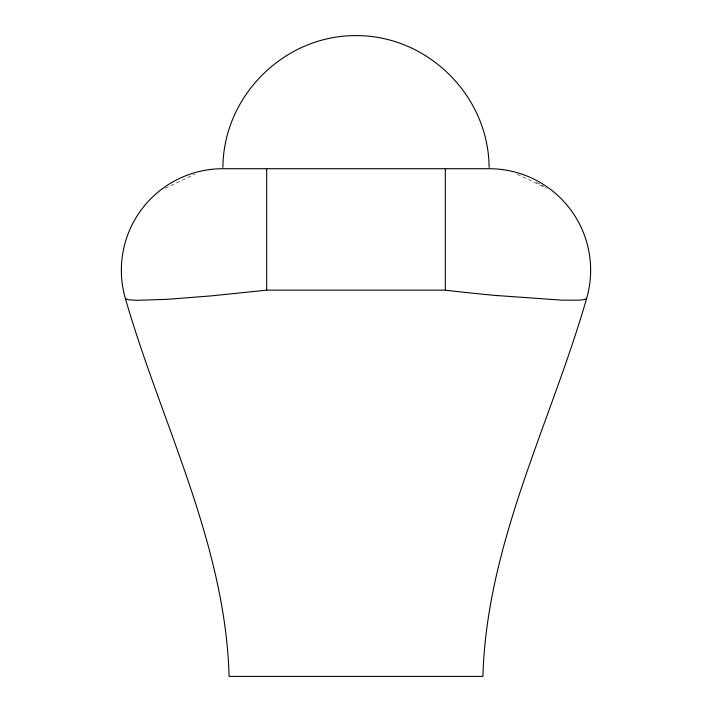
<?xml version="1.0" encoding="UTF-8"?>
<svg xmlns="http://www.w3.org/2000/svg" width="712" height="712" viewBox="0 0 712 712"><rect width="100%" height="100%" fill="white"/><g stroke="black" fill="none" stroke-linecap="round" stroke-linejoin="round"><path stroke-width="0.53" stroke-dasharray="3.56 2.67" d="M165.175 188.315L194.857 174.209M517.143 174.209L546.825 188.315M536.474 182.254L544.137 186.428"/><path stroke-width="1.07" d="M222.909 167.382C223.319 95.746 284.355 35.315 356 35.6C427.645 35.315 488.681 95.746 489.091 167.382M586.341 298.826L586.652 298.408A101.54 101.54 0 0 0 489.099 168.7L222.918 168.7A101.54 101.54 0 0 0 125.348 298.408C161.526 423.782 225.366 543.585 229.077 676.4L482.923 676.4C486.634 543.585 550.474 423.782 586.652 298.408L584.686 299.512L579.675 300.153L561.99 300.161L497.296 295.56M445.312 168.7L445.312 290.149L266.688 290.149L211.153 295.889L166.875 299.352L137.282 300.33L128.65 299.77L125.463 298.631M266.688 168.7L266.688 290.149M497.733 295.667A142.445 7.334 6.6 0 1 445.338 290.22"/></g></svg>
